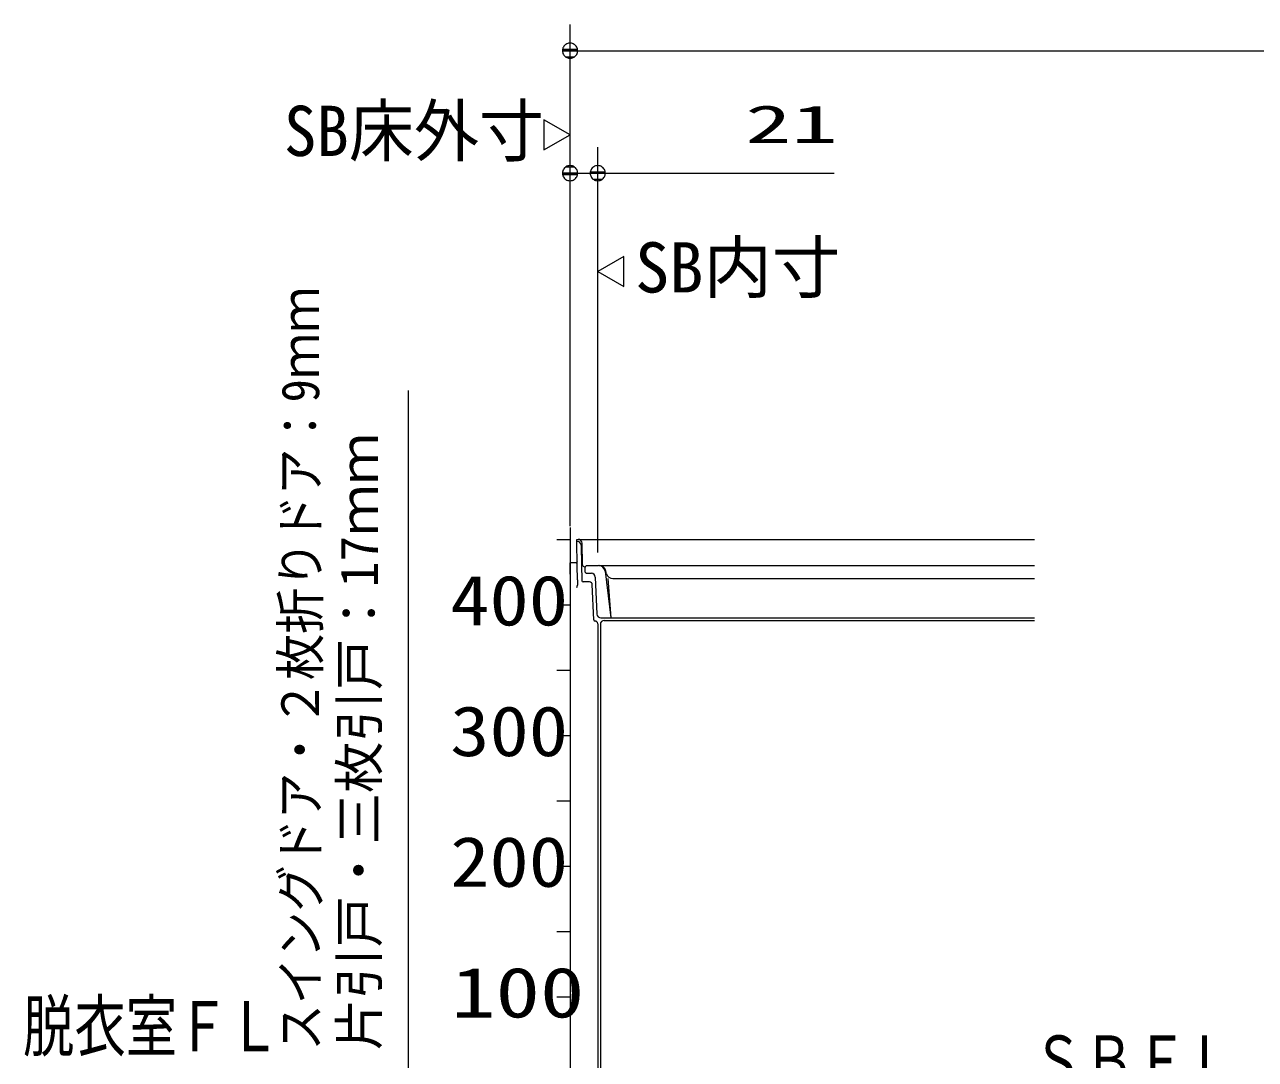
# Model space of a CAD drawing. Units: millimetres on the paper. Extents: x -305 to 305, y -152 to 152.
# Drawn here: x -242.83 to -195.75, y 62.34 to 101.93 of the extents above; entities that cross this region are included whole.
import ezdxf
from ezdxf.enums import TextEntityAlignment as Align

# ---------------------------------------------------------------- set-up
doc = ezdxf.new("R2010")
doc.units = ezdxf.units.MM
doc.layers.add('0-0_PV', color=7, linetype='Continuous', lineweight=9)
doc.layers.add('0-1_0', color=7, linetype='Continuous', lineweight=9)
doc.styles.add('ＭＳ ゴシック', font='')
doc.styles.get('ＭＳ ゴシック').set_extended_font_data('MS Gothic')

# ---------------------------------------------------------------- blocks, each defined once
blk = doc.blocks.new('_DOTSMALL')
at = {"layer": '0-1_0'}
for p, q in [((0.0746, 0.1), (-0.0746, 0.1)), ((0.1223, -0.0248), (-0.1223, -0.0248))]:
    blk.add_line(p, q, dxfattribs=at)
for points in [[(0.125, 0), (0.124, 0.0157), (0.1211, 0.0311), (0.1162, 0.046), (0.1095, 0.0602), (0.1011, 0.0735), (0.0911, 0.0856), (0.0797, 0.0963), (0.067, 0.1055), (0.0532, 0.1131), (0.0386, 0.1189), (0.0234, 0.1228), (0.0078, 0.1248), (-0.0078, 0.1248), (-0.0234, 0.1228), (-0.0386, 0.1189), (-0.0532, 0.1131), (-0.067, 0.1055), (-0.0797, 0.0963), (-0.0911, 0.0856), (-0.1011, 0.0735), (-0.1095, 0.0602), (-0.1162, 0.046), (-0.1211, 0.0311), (-0.124, 0.0157), (-0.125, 0), (0, 0)], [(-0.125, 0), (-0.124, -0.0157), (-0.1211, -0.0311), (-0.1162, -0.046), (-0.1095, -0.0602), (-0.1011, -0.0735), (-0.0911, -0.0856), (-0.0797, -0.0963), (-0.067, -0.1055), (-0.0532, -0.1131), (-0.0386, -0.1189), (-0.0234, -0.1228), (-0.0078, -0.1248), (0.0078, -0.1248), (0.0234, -0.1228), (0.0386, -0.1189), (0.0532, -0.1131), (0.067, -0.1055), (0.0797, -0.0963), (0.0911, -0.0856), (0.1011, -0.0735), (0.1095, -0.0602), (0.1162, -0.046), (0.1211, -0.0311), (0.124, -0.0157), (0.125, 0), (0, 0)]]:
    blk.add_lwpolyline(points, close=True, dxfattribs=at)

msp = doc.modelspace()

# ---------------------------------------------------------------- linework, layer by layer
at = {"layer": '0-0_PV'}
for p, q in [((-221.963, 82.737), (-221.963, 101.93)), ((-221.963, 100.93), (-149.963, 100.93)), ((-221.963, 97.714), (-222.963, 98.292)), ((-222.963, 98.292), (-222.963, 97.137)), ((-222.963, 97.137), (-221.963, 97.714)), ((-221.963, 82.737), (-221.963, 97.246)), ((-220.903, 81.737), (-220.903, 97.246)), ((-221.963, 96.246), (-220.903, 96.246)), ((-220.903, 96.246), (-211.863, 96.246)), ((-219.903, 93.064), (-220.903, 92.487)), ((-219.903, 91.91), (-219.903, 93.064)), ((-220.903, 92.487), (-219.903, 91.91)), ((-221.963, 82.687), (-221.963, 36.437)), ((-222.463, 82.237), (-221.963, 82.237)), ((-221.701, 82.159), (-221.703, 82.237)), ((-221.703, 82.237), (-221.65, 82.237)), ((-221.684, 81.237), (-221.7, 82.159)), ((-221.7, 82.159), (-221.688, 82.159)), ((-221.65, 82.237), (-204.203, 82.237)), ((-221.538, 82.012), (-221.524, 81.237)), ((-221.486, 81.261), (-221.5, 82.09)), ((-221.732, 81.341), (-221.963, 81.337)), ((-221.947, 80.44), (-221.963, 81.337)), ((-221.676, 80.687), (-221.684, 81.237)), ((-221.524, 81.237), (-221.516, 80.687)), ((-221.411, 81.187), (-221.378, 81.187)), ((-221.403, 81.187), (-221.4, 81.035)), ((-221.328, 81.237), (-220.873, 81.237)), ((-220.845, 81.237), (-204.203, 81.237)), ((-220.625, 81.018), (-220.401, 79.237)), ((-220.568, 80.922), (-220.603, 81.052)), ((-221.676, 80.687), (-221.672, 80.487)), ((-221.516, 80.687), (-221.516, 80.655)), ((-221.213, 80.606), (-221.466, 80.606)), ((-221.3, 80.937), (-221.146, 80.937)), ((-221.054, 79.159), (-221.113, 80.51)), ((-220.996, 80.794), (-220.935, 79.381)), ((-220.519, 80.737), (-220.401, 79.237)), ((-220.327, 80.737), (-204.203, 80.737)), ((-221.703, 80.401), (-221.672, 80.487)), ((-222.463, 79.737), (-221.963, 79.737)), ((-221.003, 79.111), (-221.008, 79.111)), ((-220.785, 79.237), (-204.203, 79.237)), ((-220.653, 79.137), (-204.203, 79.137)), ((-220.903, 79.011), (-220.903, 60.987)), ((-220.803, 78.987), (-220.803, 61.387)), ((-222.463, 77.237), (-221.963, 77.237)), ((-222.463, 74.737), (-221.963, 74.737)), ((-222.463, 72.237), (-221.963, 72.237)), ((-222.463, 69.737), (-221.963, 69.737)), ((-222.463, 67.237), (-221.963, 67.237)), ((-222.463, 64.737), (-221.963, 64.737))]:
    msp.add_line(p, q, dxfattribs=at)
for centre, radius, start, end in [((-221.688, 82.009), 0.15, 1, 90), ((-221.65, 82.087), 0.15, 1, 90), ((-221.733, 81.391), 0.05, 271, 1), ((-221.411, 81.262), 0.075, 181, 270), ((-221.3, 81.037), 0.1, 181, 270), ((-221.378, 81.212), 0.025, 270, 0), ((-221.328, 81.212), 0.025, 90, 180), ((-220.873, 80.987), 0.25, 7.1795, 90), ((-220.845, 80.987), 0.25, 15, 90), ((-221.466, 80.656), 0.05, 181, 270), ((-221.213, 80.506), 0.1, 2.5, 90), ((-221.146, 80.787), 0.15, 2.5, 90), ((-220.327, 80.987), 0.25, 195, 270), ((-221.004, 79.161), 0.05, 182.5, 270), ((-221.003, 79.011), 0.1, 0, 90), ((-220.785, 79.387), 0.15, 182.5, 270), ((-220.653, 78.987), 0.15, 90, 180)]:
    msp.add_arc(centre, radius, start, end, dxfattribs=at)
at = {"layer": '0-1_0'}
msp.add_line((-228.154, 87.933), (-228.154, 60.587), dxfattribs=at)

# ---------------------------------------------------------------- block references
at = {"layer": '0-0_PV', "xscale": 2.32, "yscale": 2.32, "rotation": 180}
for p in [(-221.963, 100.93), (-220.903, 96.246)]:
    msp.add_blockref('_DOTSMALL', p, dxfattribs=at)
at = {"layer": '0-0_PV', "xscale": 2.32, "yscale": 2.32}
msp.add_blockref('_DOTSMALL', (-221.963, 96.246), dxfattribs=at)

# ---------------------------------------------------------------- texts
at = {"layer": '0-0_PV', "style": 'ＭＳ ゴシック'}
for s, height, width, p in [('SB床外寸', 1.921, 0.95, (-232.907, 96.328)), ('21', 1.444, 1.8, (-215.263, 96.969)), ('400', 1.921, 1.15, (-226.546, 78.367)), ('300', 1.921, 1.15, (-226.546, 73.367)), ('200', 1.921, 1.15, (-226.546, 68.367)), ('100', 1.921, 1.3, (-226.51, 63.367)), ('脱衣室ＦＬ', 1.921, 0.75, (-242.886, 62.079)), ('ＳＢＦＬ', 1.921, 0.75, (-204.278, 60.759))]:
    msp.add_text(s, height=height, dxfattribs=dict(at, width=width)).set_placement(p, align=Align.BOTTOM_LEFT)
msp.add_text('SB内寸', height=1.921, dxfattribs=at).set_placement((-219.475, 91.105), align=Align.BOTTOM_LEFT)
at = {"layer": '0-1_0', "style": 'ＭＳ ゴシック', "width": 0.9}
msp.add_text('スイングドア・２枚折りドア：9ｍｍ', height=1.443, rotation=90, dxfattribs=at).set_placement((-231.126, 62.68), align=Align.BOTTOM_LEFT)
at = {"layer": '0-1_0', "style": 'ＭＳ ゴシック'}
msp.add_text('片引戸・三枚引戸：17ｍｍ', height=1.443, rotation=90, dxfattribs=at).set_placement((-228.876, 62.691), align=Align.BOTTOM_LEFT)

doc.saveas('drawing.dxf')
